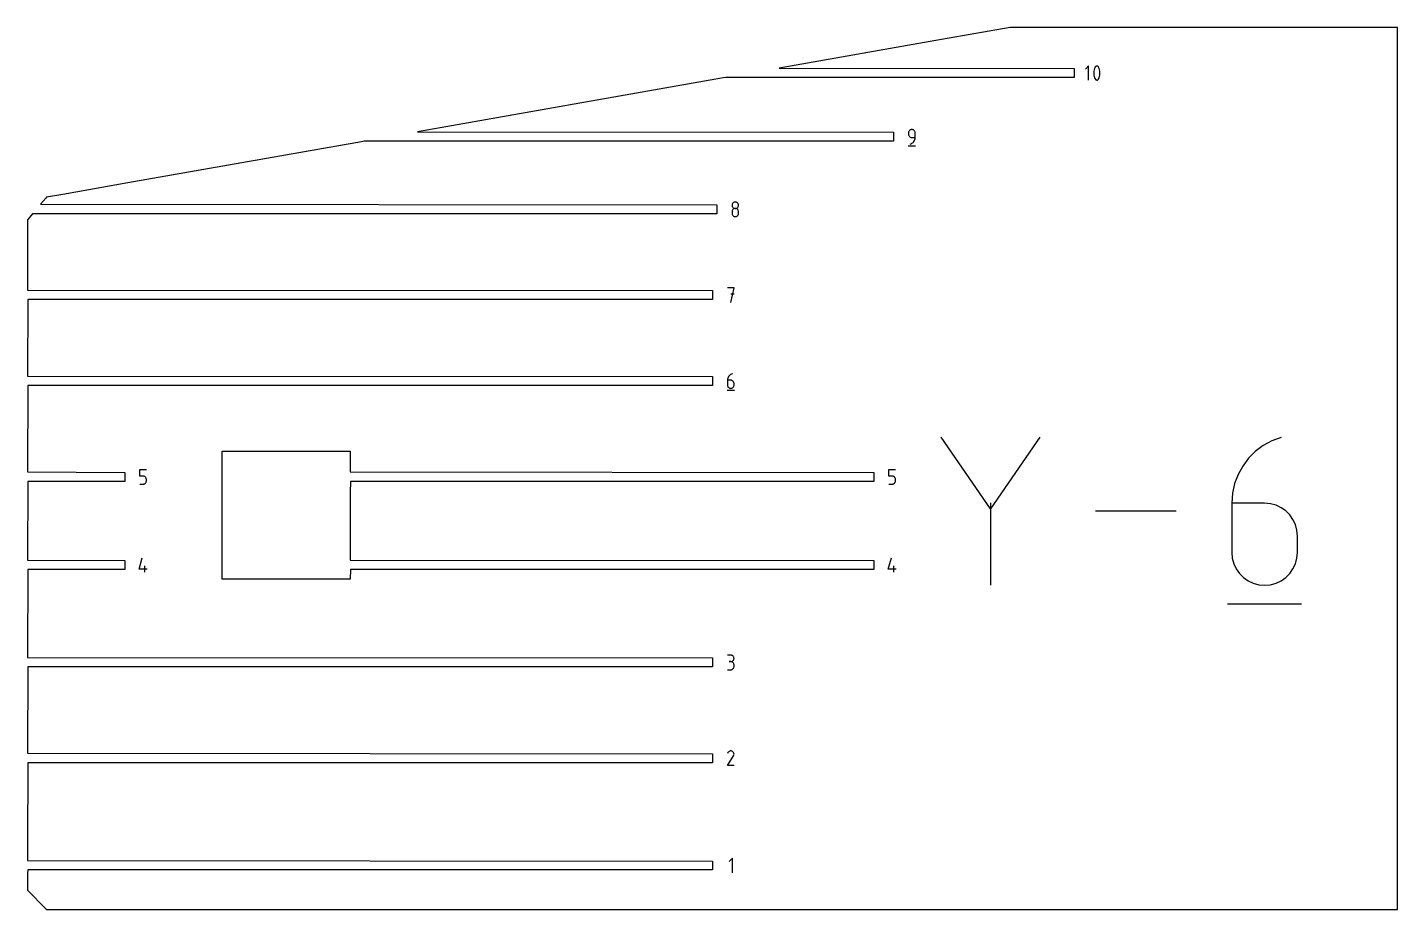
# Model space of a CAD drawing. Extents: x 0 to 3000, y 0 to 3000.
# Drawn here: x 1507 to 2257, y 601 to 1084 of the extents above; entities that cross this region are included whole.
import ezdxf

# ---------------------------------------------------------------- set-up
doc = ezdxf.new("R2010")
doc.units = 0

msp = doc.modelspace()

# ---------------------------------------------------------------- linework, layer by layer
at = {"layer": 'annotation', "color": 1}
for p, q in [((2087.887567, 1062.454724), (2086.176604, 1060.743278)), ((2087.887567, 1054.758525), (2087.887567, 1062.454724)), ((2090.847737, 1059.709335), (2090.773982, 1058.972283)), ((2090.773982, 1058.972283), (2090.773982, 1058.232189)), ((2090.773982, 1058.232189), (2090.847737, 1057.494744)), ((2090.995246, 1060.437651), (2090.847737, 1059.709335)), ((2090.847737, 1057.494744), (2090.995246, 1056.765641)), ((2091.21651, 1061.15154), (2090.995246, 1060.437651)), ((2091.511529, 1061.845309), (2091.21651, 1061.15154)), ((2091.610878, 1062.010521), (2091.511529, 1061.845309)), ((2091.511529, 1061.845309), (2091.511529, 1061.845309)), ((2091.734693, 1062.15131), (2091.610878, 1062.010521)), ((2091.878873, 1062.266315), (2091.734693, 1062.15131)), ((2092.039321, 1062.354173), (2091.878873, 1062.266315)), ((2092.211935, 1062.413522), (2092.039321, 1062.354173)), ((2092.392618, 1062.442998), (2092.211935, 1062.413522)), ((2092.577269, 1062.441239), (2092.392618, 1062.442998)), ((2092.761789, 1062.406884), (2092.577269, 1062.441239)), ((2092.942079, 1062.338569), (2092.761789, 1062.406884)), ((2093.011096, 1062.3023), (2092.942079, 1062.338569)), ((2092.942079, 1062.338569), (2092.942079, 1062.338569)), ((2093.077325, 1062.260641), (2093.011096, 1062.3023)), ((2093.140444, 1062.213922), (2093.077325, 1062.260641)), ((2093.200131, 1062.162471), (2093.140444, 1062.213922)), ((2093.256064, 1062.106619), (2093.200131, 1062.162471)), ((2093.307921, 1062.046696), (2093.256064, 1062.106619)), ((2093.35538, 1061.98303), (2093.307921, 1062.046696)), ((2093.398121, 1061.915952), (2093.35538, 1061.98303)), ((2093.435821, 1061.845792), (2093.398121, 1061.915952)), ((2093.73227, 1061.150593), (2093.435821, 1061.845792)), ((2093.435821, 1061.845792), (2093.435821, 1061.845792)), ((2093.954607, 1060.435631), (2093.73227, 1061.150593)), ((2094.102831, 1059.7066), (2093.954607, 1060.435631)), ((2093.954607, 1056.763621), (2094.102831, 1057.492009)), ((2094.176943, 1058.969191), (2094.102831, 1059.7066)), ((2094.102831, 1057.492009), (2094.176943, 1058.229096)), ((2094.176943, 1058.229096), (2094.176943, 1058.969191)), ((2090.995246, 1056.765641), (2091.21651, 1056.050572)), ((2091.21651, 1056.050572), (2091.511529, 1055.35523)), ((2091.511529, 1055.35523), (2091.511529, 1055.35523)), ((2091.511529, 1055.35523), (2091.549092, 1055.28521)), ((2091.549092, 1055.28521), (2091.591517, 1055.218466)), ((2091.591517, 1055.218466), (2091.638625, 1055.155202)), ((2091.638625, 1055.155202), (2091.690238, 1055.095621)), ((2091.690238, 1055.095621), (2091.746177, 1055.039924)), ((2091.746177, 1055.039924), (2091.806262, 1054.988316)), ((2091.806262, 1054.988316), (2091.870317, 1054.940997)), ((2091.870317, 1054.940997), (2091.938161, 1054.898171)), ((2091.938161, 1054.898171), (2092.009615, 1054.86004)), ((2092.009615, 1054.86004), (2092.009615, 1054.86004)), ((2092.009615, 1054.86004), (2092.188485, 1054.793174)), ((2092.188485, 1054.793174), (2092.37193, 1054.759954)), ((2092.37193, 1054.759954), (2092.555805, 1054.759025)), ((2092.555805, 1054.759025), (2092.735961, 1054.789033)), ((2092.735961, 1054.789033), (2092.908252, 1054.848623)), ((2092.908252, 1054.848623), (2093.068531, 1054.936441)), ((2093.068531, 1054.936441), (2093.21265, 1055.051131)), ((2093.21265, 1055.051131), (2093.336462, 1055.19134)), ((2093.336462, 1055.19134), (2093.435821, 1055.355713)), ((2093.435821, 1055.355713), (2093.73227, 1056.049625)), ((2093.435821, 1055.355713), (2093.435821, 1055.355713)), ((2093.73227, 1056.049625), (2093.954607, 1056.763621)), ((1989.875651, 1027.0812), (1989.70019, 1026.832885)), ((1990.089914, 1027.295673), (1989.875651, 1027.0812)), ((1990.337916, 1027.471262), (1990.089914, 1027.295673)), ((1990.614596, 1027.602924), (1990.337916, 1027.471262)), ((1990.91489, 1027.685619), (1990.614596, 1027.602924)), ((1991.233736, 1027.714304), (1990.91489, 1027.685619)), ((1991.553243, 1027.685619), (1991.233736, 1027.714304)), ((1991.233736, 1027.714304), (1991.233736, 1027.714304)), ((1991.853888, 1027.602924), (1991.553243, 1027.685619)), ((1992.130671, 1027.471262), (1991.853888, 1027.602924)), ((1992.37859, 1027.295673), (1992.130671, 1027.471262)), ((1992.592647, 1027.0812), (1992.37859, 1027.295673)), ((1992.76784, 1026.832885), (1992.592647, 1027.0812)), ((1989.485922, 1026.254893), (1989.45724, 1025.9353)), ((1989.45724, 1025.9353), (1989.45724, 1025.045798)), ((1989.45724, 1025.045798), (1989.45724, 1025.045798)), ((1989.45724, 1025.045798), (1989.485922, 1024.726222)), ((1989.568593, 1026.555768), (1989.485922, 1026.254893)), ((1989.485922, 1024.726222), (1989.568593, 1024.425393)), ((1989.70019, 1026.832885), (1989.568593, 1026.555768)), ((1989.568593, 1024.425393), (1989.70019, 1024.148343)), ((1989.70019, 1024.148343), (1989.875651, 1023.900107)), ((1989.875651, 1023.900107), (1990.089914, 1023.685717)), ((1990.089914, 1023.685717), (1990.337916, 1023.510208)), ((1990.337916, 1023.510208), (1990.614596, 1023.378612)), ((1990.344736, 1019.714304), (1990.852761, 1019.903619)), ((1990.344736, 1019.714304), (1990.344736, 1019.714304)), ((1990.614596, 1023.378612), (1990.91489, 1023.295963)), ((1990.852761, 1019.903619), (1991.319065, 1020.159513)), ((1990.91489, 1023.295963), (1991.233736, 1023.267295)), ((1991.233736, 1023.267295), (1993.010232, 1023.267295)), ((1991.319065, 1020.159513), (1991.73883, 1020.475466)), ((1991.73883, 1020.475466), (1992.107236, 1020.844957)), ((1992.107236, 1020.844957), (1992.419464, 1021.261467)), ((1992.419464, 1021.261467), (1992.670697, 1021.718476)), ((1992.670697, 1021.718476), (1992.856115, 1022.209463)), ((1992.899168, 1026.555768), (1992.76784, 1026.832885)), ((1992.856115, 1022.209463), (1992.970899, 1022.72791)), ((1992.981632, 1026.254893), (1992.899168, 1026.555768)), ((1992.970899, 1022.72791), (1993.010232, 1023.267295)), ((1993.010232, 1025.9353), (1992.981632, 1026.254893)), ((1993.010232, 1023.267295), (1993.010232, 1025.9353)), ((1993.010232, 1025.9353), (1993.010232, 1025.9353)), ((1989.235241, 1018.714304), (1993.235241, 1018.714304)), ((1892.880833, 986.582727), (1892.852168, 986.264628)), ((1892.852168, 986.264628), (1892.852168, 986.264628)), ((1892.852168, 986.264628), (1892.880849, 985.945034)), ((1892.880833, 983.026565), (1892.852168, 982.707121)), ((1892.852168, 982.707121), (1892.852168, 981.822134)), ((1892.963462, 986.88244), (1892.880833, 986.582727)), ((1892.963462, 983.327324), (1892.880833, 983.026565)), ((1892.880849, 985.945034), (1892.96352, 985.644159)), ((1893.095006, 987.158682), (1892.963462, 986.88244)), ((1893.095006, 983.604353), (1892.963462, 983.327324)), ((1892.96352, 985.644159), (1893.095117, 985.367043)), ((1893.270413, 987.406371), (1893.095006, 987.158682)), ((1893.270413, 983.852606), (1893.095006, 983.604353)), ((1893.095117, 985.367043), (1893.270578, 985.118727)), ((1893.484635, 987.620424), (1893.270413, 987.406371)), ((1893.484635, 984.067036), (1893.270413, 983.852606)), ((1893.270578, 985.118727), (1893.484841, 984.904254)), ((1893.732621, 987.795758), (1893.484635, 987.620424)), ((1893.732621, 984.242599), (1893.484635, 984.067036)), ((1893.484841, 984.904254), (1893.732844, 984.728666)), ((1894.009321, 987.92729), (1893.732621, 987.795758)), ((1894.009321, 984.374249), (1893.732621, 984.242599)), ((1893.732844, 984.728666), (1894.009523, 984.597003)), ((1894.309685, 988.009936), (1894.009321, 987.92729)), ((1894.309685, 984.456939), (1894.009321, 984.374249)), ((1894.009523, 984.597003), (1894.309817, 984.514309)), ((1894.628663, 988.038615), (1894.309685, 988.009936)), ((1894.628663, 984.485623), (1894.309685, 984.456939)), ((1894.309817, 984.514309), (1894.628663, 984.485623)), ((1894.947642, 988.009936), (1894.628663, 988.038615)), ((1894.628663, 988.038615), (1894.628663, 988.038615)), ((1894.628663, 984.485623), (1894.94751, 984.514309)), ((1894.947642, 984.456955), (1894.628663, 984.485623)), ((1894.628663, 984.485623), (1894.628663, 984.485623)), ((1894.628663, 984.485623), (1894.628663, 984.485623)), ((1894.94751, 984.514309), (1895.247804, 984.597003)), ((1895.248006, 987.92729), (1894.947642, 988.009936)), ((1895.248006, 984.374307), (1894.947642, 984.456955)), ((1895.247804, 984.597003), (1895.524483, 984.728666)), ((1895.524706, 987.795758), (1895.248006, 987.92729)), ((1895.524706, 984.242711), (1895.248006, 984.374307)), ((1895.524483, 984.728666), (1895.772485, 984.904254)), ((1895.772692, 987.620424), (1895.524706, 987.795758)), ((1895.772692, 984.067202), (1895.524706, 984.242711)), ((1895.772485, 984.904254), (1895.986748, 985.118727)), ((1895.986913, 987.406371), (1895.772692, 987.620424)), ((1895.986913, 983.852812), (1895.772692, 984.067202)), ((1895.986748, 985.118727), (1896.162209, 985.367043)), ((1896.162321, 987.158682), (1895.986913, 987.406371)), ((1896.162321, 983.604576), (1895.986913, 983.852812)), ((1896.162209, 985.367043), (1896.293806, 985.644159)), ((1896.293864, 986.88244), (1896.162321, 987.158682)), ((1896.293864, 983.327526), (1896.162321, 983.604576)), ((1896.293806, 985.644159), (1896.376477, 985.945034)), ((1896.376494, 986.582727), (1896.293864, 986.88244)), ((1896.376494, 983.026697), (1896.293864, 983.327526)), ((1896.376477, 985.945034), (1896.405159, 986.264628)), ((1896.405159, 986.264628), (1896.376494, 986.582727)), ((1896.405159, 982.707121), (1896.376494, 983.026697)), ((1896.405159, 986.264628), (1896.405159, 986.264628)), ((1896.405159, 981.822134), (1896.405159, 982.707121)), ((1896.405159, 982.707121), (1896.405159, 982.707121)), ((1892.852168, 981.822134), (1892.852168, 981.822134)), ((1892.852168, 981.822134), (1892.880849, 981.502713)), ((1892.880849, 981.502713), (1892.96352, 981.202299)), ((1892.96352, 981.202299), (1893.095117, 980.92585)), ((1893.095117, 980.92585), (1893.270578, 980.678326)), ((1893.270578, 980.678326), (1893.484841, 980.464686)), ((1893.484841, 980.464686), (1893.732844, 980.289889)), ((1893.732844, 980.289889), (1894.009523, 980.158894)), ((1894.009523, 980.158894), (1894.309817, 980.07666)), ((1894.309817, 980.07666), (1894.628663, 980.048147)), ((1894.628663, 980.048147), (1894.94751, 980.07666)), ((1894.628663, 980.048147), (1894.628663, 980.048147)), ((1894.94751, 980.07666), (1895.247804, 980.158894)), ((1895.247804, 980.158894), (1895.524483, 980.289889)), ((1895.524483, 980.289889), (1895.772485, 980.464686)), ((1895.772485, 980.464686), (1895.986748, 980.678326)), ((1895.986748, 980.678326), (1896.162209, 980.92585)), ((1896.162209, 980.92585), (1896.293806, 981.202299)), ((1896.293806, 981.202299), (1896.376477, 981.502713)), ((1896.376477, 981.502713), (1896.405159, 981.822134)), ((1893.943261, 941.051635), (1890.385755, 941.051635)), ((1892.164759, 933.051635), (1893.943261, 941.051635)), ((1893.943261, 937.489112), (1892.164759, 937.489112)), ((1890.979295, 892.45954), (1890.727909, 892.001713)), ((1891.291775, 892.876847), (1890.979295, 892.45954)), ((1891.660557, 893.247194), (1891.291775, 892.876847)), ((1892.080846, 893.564138), (1891.660557, 893.247194)), ((1892.547848, 893.821238), (1892.080846, 893.564138)), ((1893.056769, 894.012053), (1892.547848, 893.821238)), ((1893.056769, 894.012053), (1893.056769, 894.012053)), ((1890.165762, 885.012053), (1894.165762, 885.012053)), ((1890.4276, 890.990266), (1890.388263, 890.44953)), ((1890.388263, 890.44953), (1890.388263, 887.790556)), ((1892.164759, 890.44953), (1890.388263, 890.44953)), ((1890.388263, 887.790556), (1890.388263, 887.790556)), ((1890.388263, 887.790556), (1890.416945, 887.47098)), ((1890.416945, 887.47098), (1890.499616, 887.17015)), ((1890.542413, 891.509808), (1890.4276, 890.990266)), ((1890.499616, 887.17015), (1890.631213, 886.893101)), ((1890.727909, 892.001713), (1890.542413, 891.509808)), ((1890.631213, 886.893101), (1890.806674, 886.644865)), ((1890.806674, 886.644865), (1891.020937, 886.430475)), ((1891.020937, 886.430475), (1891.268939, 886.254966)), ((1891.268939, 886.254966), (1891.545618, 886.12337)), ((1891.545618, 886.12337), (1891.845912, 886.040721)), ((1891.845912, 886.040721), (1892.164759, 886.012053)), ((1892.484266, 890.421016), (1892.164759, 890.44953)), ((1892.164759, 886.012053), (1892.484266, 886.040721)), ((1892.164759, 886.012053), (1892.164759, 886.012053)), ((1892.784911, 890.338783), (1892.484266, 890.421016)), ((1892.484266, 886.040721), (1892.784911, 886.12337)), ((1893.061693, 890.207788), (1892.784911, 890.338783)), ((1892.784911, 886.12337), (1893.061693, 886.254966)), ((1893.309613, 890.032991), (1893.061693, 890.207788)), ((1893.061693, 886.254966), (1893.309613, 886.430475)), ((1893.52367, 889.819351), (1893.309613, 890.032991)), ((1893.309613, 886.430475), (1893.52367, 886.644865)), ((1893.698862, 889.571827), (1893.52367, 889.819351)), ((1893.52367, 886.644865), (1893.698862, 886.893101)), ((1893.830191, 889.295378), (1893.698862, 889.571827)), ((1893.698862, 886.893101), (1893.830191, 887.17015)), ((1893.912655, 888.994963), (1893.830191, 889.295378)), ((1893.830191, 887.17015), (1893.912655, 887.47098)), ((1893.941254, 888.675542), (1893.912655, 888.994963)), ((1893.912655, 887.47098), (1893.941254, 887.790556)), ((1893.941254, 887.790556), (1893.941254, 888.675542)), ((1893.941254, 888.675542), (1893.941254, 888.675542)), ((2034.257715, 820.154852), (2007.24751, 859.215296)), ((2061.262843, 859.215296), (2034.257715, 820.154852)), ((2183.404123, 854.679031), (2179.150024, 851.470971)), ((2188.131045, 857.281359), (2183.404123, 854.679031)), ((2193.282268, 859.212757), (2188.131045, 857.281359)), ((2193.282268, 859.212757), (2193.282268, 859.212757)), ((2175.417274, 847.72238), (2172.254394, 843.498457)), ((2179.150024, 851.470971), (2175.417274, 847.72238)), ((1568.857889, 838.005647), (1568.857889, 841.56817)), ((1568.857889, 841.56817), (1572.410881, 841.56817)), ((1978.703543, 838.005647), (1978.703543, 841.56817)), ((1978.703543, 841.56817), (1982.256534, 841.56817)), ((2172.254394, 843.498457), (2169.709909, 838.864403)), ((1570.634385, 838.005647), (1568.857889, 838.005647)), ((1568.857889, 833.56817), (1570.634385, 833.56817)), ((1570.953363, 837.977134), (1570.634385, 838.005647)), ((1570.634385, 833.56817), (1570.953231, 833.596839)), ((1570.634385, 833.56817), (1570.634385, 833.56817)), ((1570.953231, 833.596839), (1571.253525, 833.679487)), ((1571.253728, 837.8949), (1570.953363, 837.977134)), ((1571.253525, 833.679487), (1571.530205, 833.811083)), ((1571.530428, 837.763905), (1571.253728, 837.8949)), ((1571.530205, 833.811083), (1571.778207, 833.986592)), ((1571.778413, 837.589108), (1571.530428, 837.763905)), ((1571.778207, 833.986592), (1571.99247, 834.200982)), ((1571.992635, 837.375468), (1571.778413, 837.589108)), ((1571.99247, 834.200982), (1572.167931, 834.449218)), ((1572.168042, 837.127944), (1571.992635, 837.375468)), ((1572.167931, 834.449218), (1572.299528, 834.726268)), ((1572.299586, 836.851495), (1572.168042, 837.127944)), ((1572.299528, 834.726268), (1572.382199, 835.027097)), ((1572.382215, 836.551081), (1572.299586, 836.851495)), ((1572.382199, 835.027097), (1572.410881, 835.346673)), ((1572.410881, 836.23166), (1572.382215, 836.551081)), ((1572.410881, 835.346673), (1572.410881, 836.23166)), ((1572.410881, 836.23166), (1572.410881, 836.23166)), ((1980.480038, 838.005647), (1978.703543, 838.005647)), ((1978.703543, 833.56817), (1980.480038, 833.56817)), ((1980.799017, 837.977134), (1980.480038, 838.005647)), ((1980.480038, 833.56817), (1980.798885, 833.596839)), ((1980.480038, 833.56817), (1980.480038, 833.56817)), ((1980.798885, 833.596839), (1981.099179, 833.679487)), ((1981.099381, 837.8949), (1980.799017, 837.977134)), ((1981.099179, 833.679487), (1981.375858, 833.811083)), ((1981.376081, 837.763905), (1981.099381, 837.8949)), ((1981.375858, 833.811083), (1981.62386, 833.986592)), ((1981.624067, 837.589108), (1981.376081, 837.763905)), ((1981.62386, 833.986592), (1981.838123, 834.200982)), ((1981.838288, 837.375468), (1981.624067, 837.589108)), ((1981.838123, 834.200982), (1982.013584, 834.449218)), ((1982.013696, 837.127944), (1981.838288, 837.375468)), ((1982.013584, 834.449218), (1982.145181, 834.726268)), ((1982.145239, 836.851495), (1982.013696, 837.127944)), ((1982.145181, 834.726268), (1982.227852, 835.027097)), ((1982.227869, 836.551081), (1982.145239, 836.851495)), ((1982.227852, 835.027097), (1982.256534, 835.346673)), ((1982.256534, 836.23166), (1982.227869, 836.551081)), ((1982.256534, 835.346673), (1982.256534, 836.23166)), ((1982.256534, 836.23166), (1982.256534, 836.23166)), ((2167.832343, 833.885416), (2166.67022, 828.626698)), ((2169.709909, 838.864403), (2167.832343, 833.885416)), ((2166.67022, 828.626698), (2166.272062, 823.153447)), ((2034.257715, 823.298172), (2034.257715, 778.23546)), ((2135.914145, 818.725378), (2091.638533, 818.725378)), ((2166.272062, 823.153447), (2166.272062, 796.239725)), ((2184.253475, 823.153447), (2166.272062, 823.153447)), ((2187.487476, 822.86484), (2184.253475, 823.153447)), ((2190.530558, 822.032484), (2187.487476, 822.86484)), ((2193.332108, 820.706574), (2190.530558, 822.032484)), ((2195.841513, 818.937305), (2193.332108, 820.706574)), ((2198.008159, 816.774873), (2195.841513, 818.937305)), ((2199.781433, 814.269474), (2198.008159, 816.774873)), ((2201.110722, 811.471302), (2199.781433, 814.269474)), ((2201.945411, 808.430553), (2201.110722, 811.471302)), ((2202.234889, 805.197424), (2201.945411, 808.430553)), ((2202.234889, 796.239725), (2202.234889, 805.197424)), ((2202.234889, 805.197424), (2202.234889, 805.197424)), ((2166.272062, 796.239725), (2166.272062, 796.239725)), ((2166.272062, 796.239725), (2166.562375, 793.005028)), ((2201.945411, 793.005028), (2202.234889, 796.239725)), ((1568.413389, 787.104), (1570.187376, 793.325498)), ((1571.523887, 785.325498), (1571.523887, 788.878489)), ((1978.259042, 787.104), (1980.03303, 793.325498)), ((1981.36954, 785.325498), (1981.36954, 788.878489)), ((2166.562375, 793.005028), (2167.399155, 789.960079)), ((2167.399155, 789.960079), (2168.73116, 787.155826)), ((2199.781433, 787.155826), (2201.110722, 789.960079)), ((2201.110722, 789.960079), (2201.945411, 793.005028)), ((1572.855381, 787.104), (1568.413389, 787.104)), ((1982.701034, 787.104), (1978.259042, 787.104)), ((2168.73116, 787.155826), (2170.507151, 784.643217)), ((2170.507151, 784.643217), (2172.675887, 782.473199)), ((2172.675887, 782.473199), (2175.186128, 780.696721)), ((2175.186128, 780.696721), (2177.986633, 779.364729)), ((2190.530558, 779.364729), (2193.332108, 780.696721)), ((2193.332108, 780.696721), (2195.841513, 782.473199)), ((2195.841513, 782.473199), (2198.008159, 784.643217)), ((2198.008159, 784.643217), (2199.781433, 787.155826)), ((2177.986633, 779.364729), (2181.026162, 778.528173)), ((2181.026162, 778.528173), (2184.253475, 778.237999)), ((2184.253475, 778.237999), (2187.487476, 778.528173)), ((2184.253475, 778.237999), (2184.253475, 778.237999)), ((2187.487476, 778.528173), (2190.530558, 779.364729)), ((2164.019942, 768.116154), (2204.507321, 768.116154)), ((1892.164759, 739.9956), (1890.388264, 739.9956)), ((1892.164759, 736.442608), (1891.275257, 736.442608)), ((1891.275257, 736.442608), (1892.164759, 736.442608)), ((1892.484266, 739.966921), (1892.164759, 739.9956)), ((1892.164759, 736.442608), (1892.484266, 736.471294)), ((1892.484266, 736.41393), (1892.164759, 736.442608)), ((1892.164759, 736.442608), (1892.164759, 736.442608)), ((1892.784911, 739.884275), (1892.484266, 739.966921)), ((1892.484266, 736.471294), (1892.784911, 736.553988)), ((1892.784911, 736.331283), (1892.484266, 736.41393)), ((1893.061694, 739.752743), (1892.784911, 739.884275)), ((1892.784911, 736.553988), (1893.061694, 736.685651)), ((1893.061694, 736.199752), (1892.784911, 736.331283)), ((1893.309614, 739.577409), (1893.061694, 739.752743)), ((1893.061694, 736.685651), (1893.309614, 736.861239)), ((1893.309614, 736.024418), (1893.061694, 736.199752)), ((1893.52367, 739.363356), (1893.309614, 739.577409)), ((1893.309614, 736.861239), (1893.52367, 737.075712)), ((1893.52367, 735.810365), (1893.309614, 736.024418)), ((1893.698863, 739.115667), (1893.52367, 739.363356)), ((1893.52367, 737.075712), (1893.698863, 737.324027)), ((1893.698863, 735.562676), (1893.52367, 735.810365)), ((1893.830192, 738.839425), (1893.698863, 739.115667)), ((1893.698863, 737.324027), (1893.830192, 737.601144)), ((1893.830192, 735.286433), (1893.698863, 735.562676)), ((1893.912656, 738.539712), (1893.830192, 738.839425)), ((1893.830192, 737.601144), (1893.912656, 737.902019)), ((1893.912656, 734.986721), (1893.830192, 735.286433)), ((1893.941255, 738.221612), (1893.912656, 738.539712)), ((1893.912656, 737.902019), (1893.941255, 738.221612)), ((1893.941255, 734.668621), (1893.912656, 734.986721)), ((1893.941255, 738.221612), (1893.941255, 738.221612)), ((1890.388264, 732.005132), (1892.164759, 732.005132)), ((1892.164759, 732.005132), (1892.484266, 732.033794)), ((1892.164759, 732.005132), (1892.164759, 732.005132)), ((1892.484266, 732.033794), (1892.784911, 732.116399)), ((1892.784911, 732.116399), (1893.061694, 732.247877)), ((1893.061694, 732.247877), (1893.309614, 732.423157)), ((1893.309614, 732.423157), (1893.52367, 732.637169)), ((1893.52367, 732.637169), (1893.698863, 732.884842)), ((1893.698863, 732.884842), (1893.830192, 733.161105)), ((1893.830192, 733.161105), (1893.912656, 733.460887)), ((1893.912656, 733.460887), (1893.941255, 733.779119)), ((1893.941255, 733.779119), (1893.941255, 734.668621)), ((1893.941255, 734.668621), (1893.941255, 734.668621)), ((1890.388263, 679.570128), (1893.671344, 684.855466)), ((1890.626568, 686.680626), (1890.39328, 686.233116)), ((1890.8117, 686.943146), (1890.626568, 686.680626)), ((1891.033817, 687.16229), (1890.8117, 686.943146)), ((1891.286164, 687.336302), (1891.033817, 687.16229)), ((1891.561985, 687.463427), (1891.286164, 687.336302)), ((1891.854526, 687.541911), (1891.561985, 687.463427)), ((1892.157029, 687.569998), (1891.854526, 687.541911)), ((1892.462741, 687.545934), (1892.157029, 687.569998)), ((1892.764907, 687.467964), (1892.462741, 687.545934)), ((1893.05677, 687.334332), (1892.764907, 687.467964)), ((1893.31781, 687.148969), (1893.05677, 687.334332)), ((1893.05677, 687.334332), (1893.05677, 687.334332)), ((1893.536068, 686.926533), (1893.31781, 687.148969)), ((1893.709603, 686.673844), (1893.536068, 686.926533)), ((1893.671344, 684.855466), (1893.675269, 684.860323)), ((1893.671344, 684.855466), (1893.671344, 684.855466)), ((1893.675269, 684.860323), (1893.679032, 684.865221)), ((1893.679032, 684.865221), (1893.68266, 684.870201)), ((1893.68266, 684.870201), (1893.686176, 684.875305)), ((1893.686176, 684.875305), (1893.689605, 684.880575)), ((1893.689605, 684.880575), (1893.692972, 684.886051)), ((1893.692972, 684.886051), (1893.696303, 684.891775)), ((1893.696303, 684.891775), (1893.69962, 684.897787)), ((1893.69962, 684.897787), (1893.702951, 684.90413)), ((1893.702951, 684.90413), (1893.838508, 685.195184)), ((1893.702951, 684.90413), (1893.702951, 684.90413)), ((1893.836474, 686.397717), (1893.709603, 686.673844)), ((1893.914741, 686.104971), (1893.836474, 686.397717)), ((1893.838508, 685.195184), (1893.917699, 685.496887)), ((1893.942463, 685.802421), (1893.914741, 686.104971)), ((1893.917699, 685.496887), (1893.942463, 685.802421)), ((1893.941255, 679.570128), (1890.388263, 679.570128)), ((1893.054261, 628.872143), (1891.275758, 627.093139)), ((1893.054261, 620.872143), (1893.054261, 628.872143))]:
    msp.add_line(p, q, dxfattribs=at)
at = {"layer": 'boundary', "color": 5}
for p, q in [((2044.983453, 1083.581609), (2007.51067, 1076.974147)), ((2091.611198, 1083.581608), (2044.983453, 1083.581609)), ((2257.011414, 1083.581608), (2091.611198, 1083.581608)), ((2257.011414, 961.087128), (2257.011414, 1083.581608)), ((2007.51067, 1076.974147), (1918.65571, 1061.306624)), ((1918.65571, 1061.306624), (2080.127327, 1061.056624)), ((2080.127327, 1061.056624), (2080.127327, 1056.156624)), ((1883.931888, 1055.18388), (1720.771532, 1026.414305)), ((1888.030779, 1055.906625), (1883.931888, 1055.18388)), ((1889.448599, 1056.156625), (1888.030779, 1055.906625)), ((2080.127327, 1056.156624), (1889.448599, 1056.156625)), ((1690.146612, 1021.014305), (1562.288074, 998.469392)), ((1691.564431, 1021.264304), (1690.146612, 1021.014305)), ((1981.18524, 1021.264304), (1691.564431, 1021.264304)), ((1720.771532, 1026.414305), (1981.185242, 1026.164304)), ((1981.185242, 1026.164304), (1981.18524, 1021.264304)), ((1562.288074, 998.469392), (1526.673455, 992.189571)), ((1517.321912, 990.095349), (1514.513488, 986.748398)), ((1517.760439, 990.617962), (1517.321912, 990.095349)), ((1526.673455, 992.189571), (1517.760439, 990.617962)), ((1514.513488, 986.748398), (1884.579667, 986.498398)), ((1884.579667, 986.498398), (1884.579666, 981.598398)), ((1507.320112, 978.175663), (1507.32011, 969.567243)), ((1510.192127, 981.598398), (1507.320112, 978.175663)), ((1884.579666, 981.598398), (1510.192127, 981.598398)), ((1507.32011, 969.567243), (1507.32011, 964.488852)), ((1507.32011, 964.488852), (1507.320112, 955.441911)), ((2257.011415, 956.04142), (2257.011414, 961.087128)), ((1507.320112, 955.441911), (1507.320111, 939.751635)), ((2257.011413, 784.175223), (2257.011415, 956.04142)), ((1507.320111, 939.751635), (1882.115763, 939.501636)), ((1882.115763, 939.501636), (1882.115762, 934.601635)), ((1507.515111, 934.601635), (1507.320111, 892.712052)), ((1882.115762, 934.601635), (1507.515111, 934.601635)), ((1507.320111, 892.712052), (1882.115763, 892.462053)), ((1882.115763, 892.462053), (1882.115762, 887.562054)), ((1507.51511, 887.562053), (1507.320111, 840.268169)), ((1882.115762, 887.562054), (1507.51511, 887.562053)), ((1507.320111, 840.268169), (1560.585389, 840.01817)), ((1560.585389, 840.01817), (1560.585389, 835.118171)), ((1507.515111, 835.118171), (1507.320112, 792.025497)), ((1560.585389, 835.118171), (1507.515111, 835.118171)), ((1507.320112, 792.025497), (1560.585388, 791.775498)), ((1560.585388, 791.775498), (1560.585388, 786.875498)), ((1507.515111, 786.875497), (1507.320112, 738.704879)), ((1560.585388, 786.875498), (1507.515111, 786.875497)), ((2257.011415, 704.564561), (2257.011413, 784.175223)), ((1507.320112, 738.704879), (1882.115762, 738.454881)), ((1882.115762, 738.454881), (1882.115763, 733.554882)), ((1507.515111, 733.554881), (1507.320112, 686.270192)), ((1882.115763, 733.554882), (1507.515111, 733.554881)), ((2257.011415, 700.16581), (2257.011415, 704.564561)), ((2257.011415, 600.729541), (2257.011415, 700.16581)), ((1507.320112, 686.270192), (1882.115762, 686.020193)), ((1882.115762, 686.020193), (1882.115762, 681.120193)), ((1507.515111, 681.120194), (1507.320112, 635.570793)), ((1882.115762, 681.120193), (1507.515111, 681.120194)), ((1507.320112, 635.570793), (1507.320112, 627.572143)), ((1507.51511, 622.422144), (1507.320109, 620.509655)), ((1507.320112, 627.572143), (1882.115762, 627.322143)), ((1882.115762, 622.422143), (1507.51511, 622.422144)), ((1882.115762, 627.322143), (1882.115762, 622.422143)), ((1507.320109, 620.509655), (1507.320112, 611.330928)), ((1507.320112, 611.330928), (1517.476055, 601.175009)), ((1517.476055, 601.175009), (1517.921523, 600.729541)), ((1517.921523, 600.729541), (1520.390216, 600.72954)), ((1520.390216, 600.72954), (1548.30792, 600.72954)), ((1548.30792, 600.72954), (1685.333459, 600.72954)), ((1685.333459, 600.72954), (1994.36696, 600.729539)), ((1994.36696, 600.729539), (2091.610711, 600.72954)), ((2091.610711, 600.72954), (2257.011415, 600.729541))]:
    msp.add_line(p, q, dxfattribs=at)
at = {"layer": 'hole', "color": 5}
for p, q in [((1613.950667, 806.023316), (1613.950666, 851.554188)), ((1613.950666, 851.554188), (1659.481538, 851.554188)), ((1659.481538, 851.554188), (1683.950669, 851.554189)), ((1683.950669, 851.554189), (1683.950668, 840.268171)), ((1683.950668, 840.268171), (1970.431041, 840.018171)), ((1970.431041, 840.018171), (1970.431042, 835.11817)), ((1684.145668, 835.118171), (1683.950668, 829.062378)), ((1970.431042, 835.11817), (1684.145668, 835.118171)), ((1683.950668, 829.062378), (1683.950669, 792.025498)), ((1613.950666, 781.554186), (1613.950667, 806.023316)), ((1683.950669, 792.025498), (1970.431041, 791.775498)), ((1970.431041, 791.775498), (1970.431042, 786.875498)), ((1659.481538, 781.554186), (1613.950666, 781.554186)), ((1683.950669, 781.554186), (1659.481538, 781.554186)), ((1684.14567, 786.875497), (1683.950669, 781.554186)), ((1970.431042, 786.875498), (1684.14567, 786.875497))]:
    msp.add_line(p, q, dxfattribs=at)

doc.saveas('drawing.dxf')
